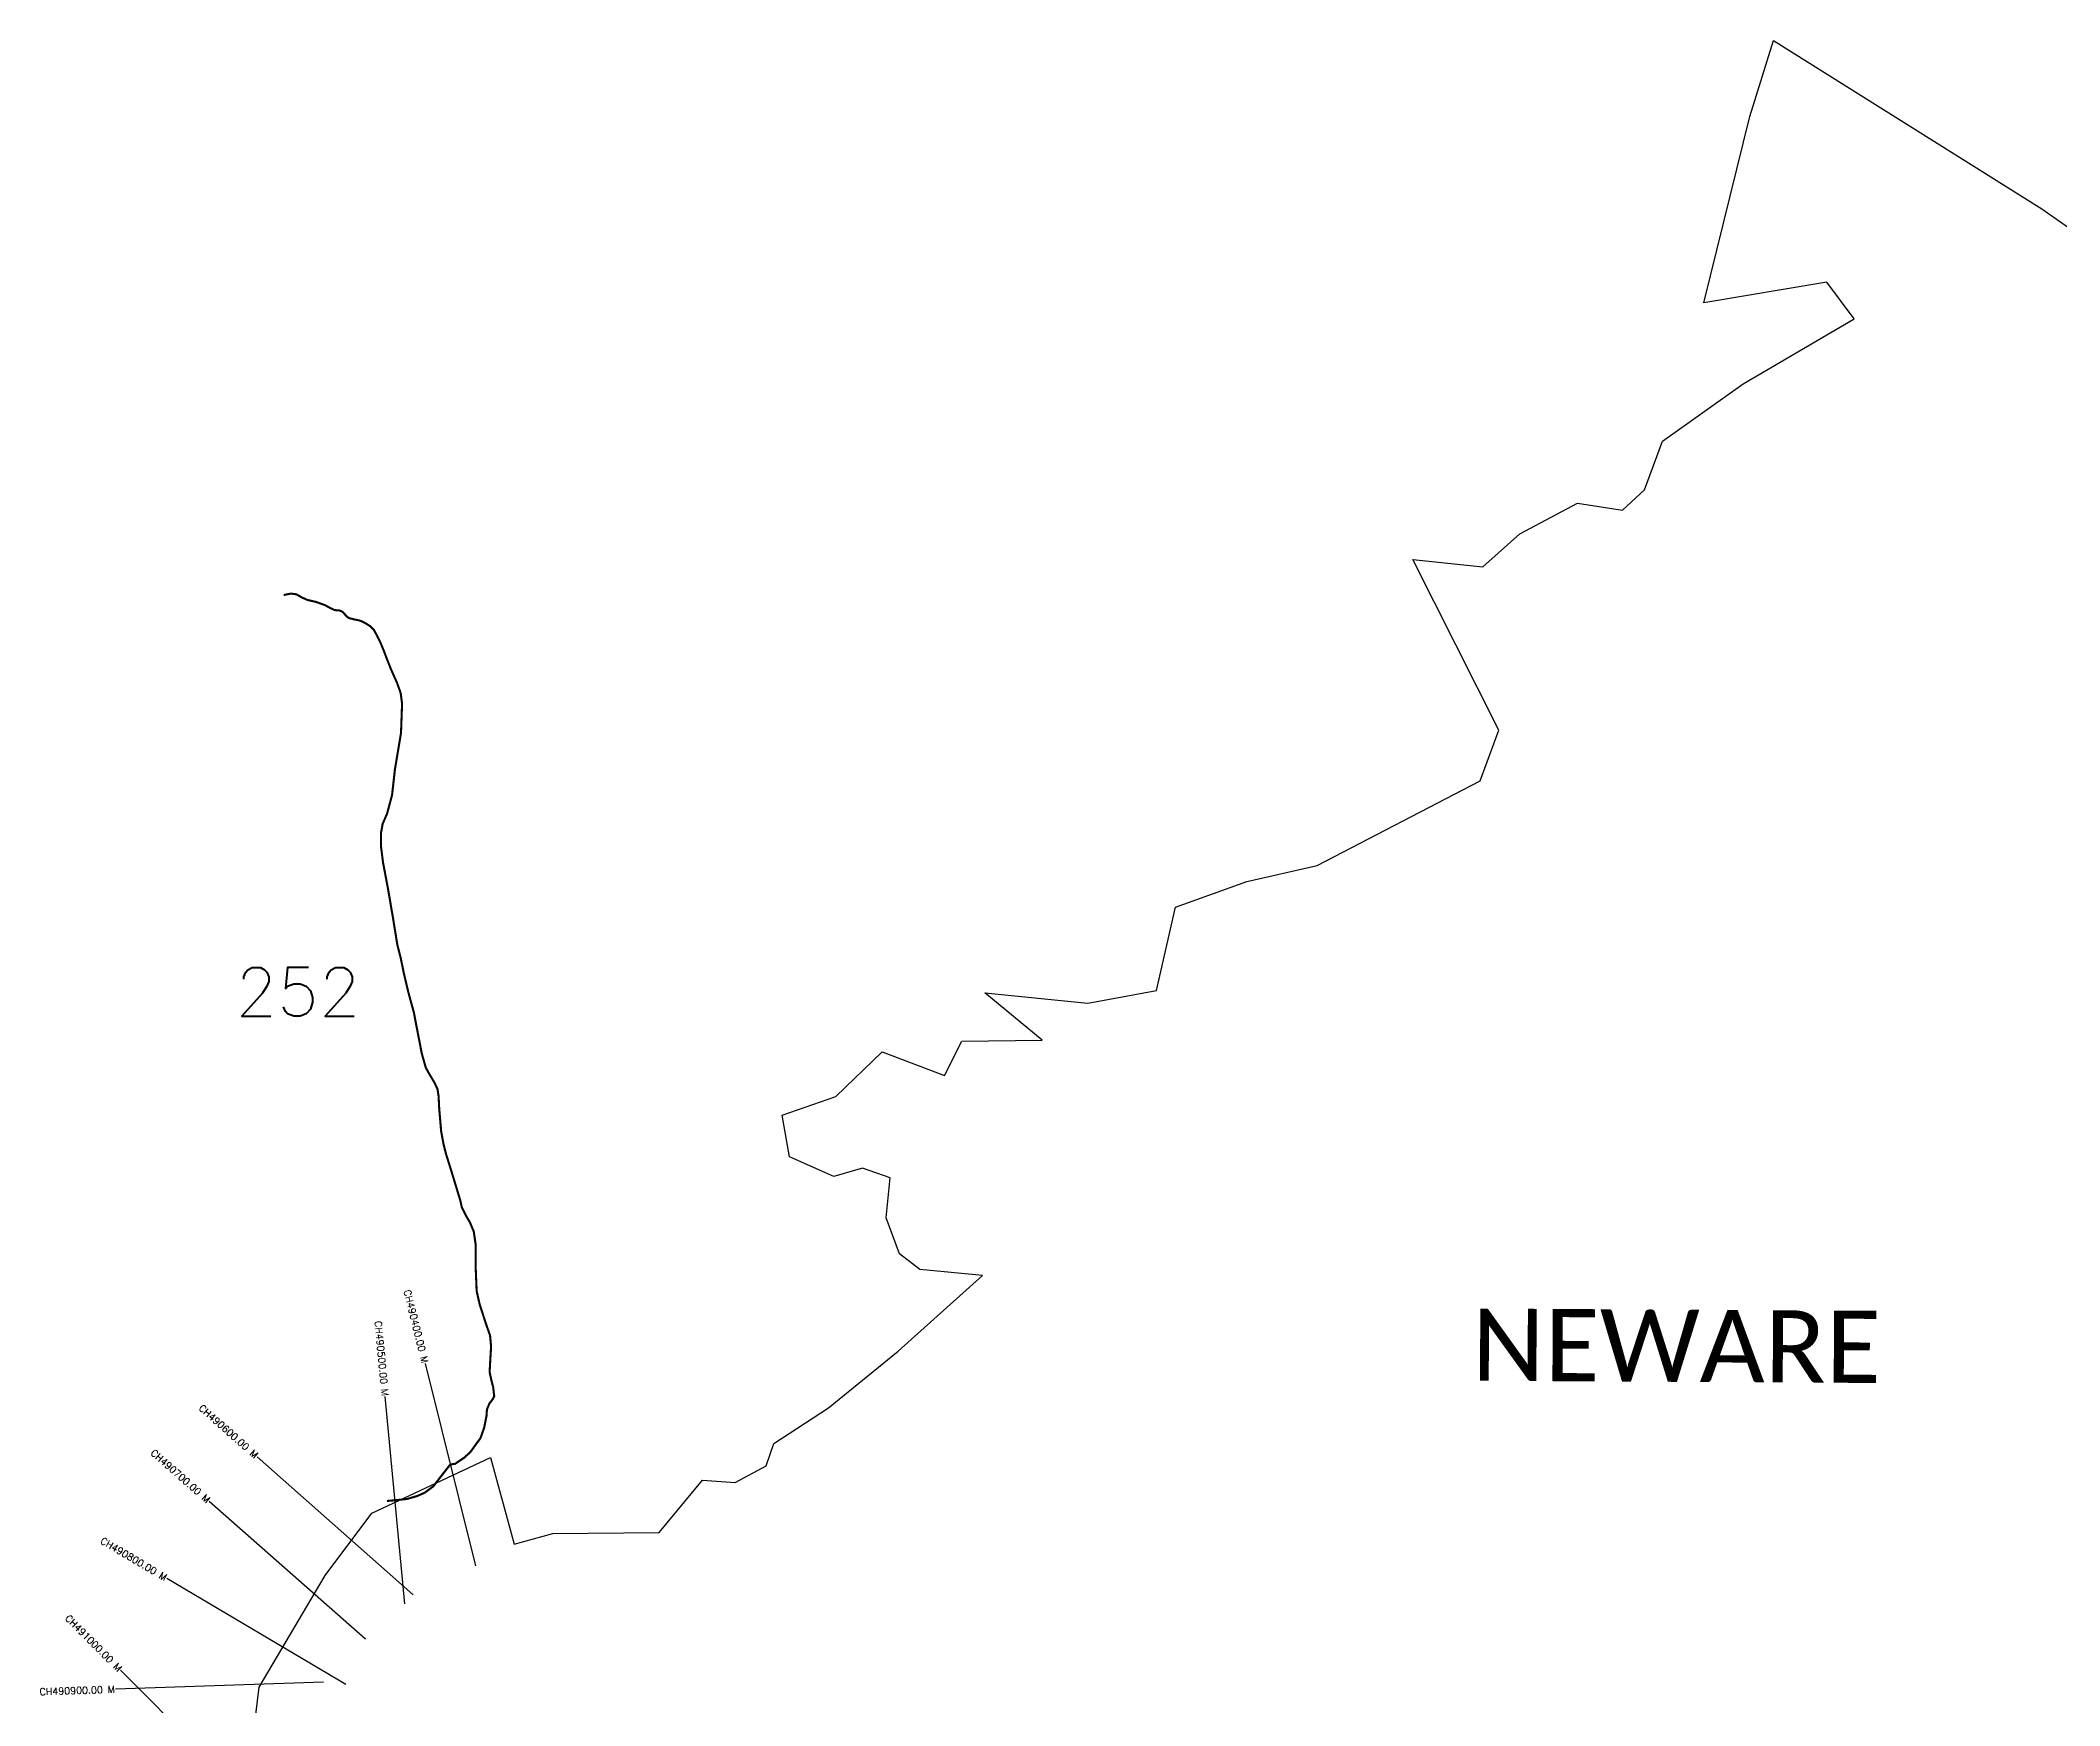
# Model space of a CAD drawing. Header units: metres. Extents: x 315389 to 321562, y 1889434 to 1895561.
# Drawn here: x 315566 to 318476, y 1893162 to 1895561 of the extents above; entities that cross this region are included whole.
import ezdxf
from ezdxf.enums import TextEntityAlignment as Align

# ---------------------------------------------------------------- set-up
doc = ezdxf.new("R2010")
doc.units = ezdxf.units.M
for name, color, linetype in [('CS', 134, 'Continuous'), ('CSMark', 6, 'Continuous'), ('NATURALLY PROTECTED', 3, 'Continuous'), ('village', 3, 'Continuous'), ('VILLAGE NAME', 250, 'Continuous')]:
    doc.layers.add(name, color=color, linetype=linetype)
doc.styles.get("Standard").update_dxf_attribs({"font": 'simplex.shx'})

msp = doc.modelspace()

# ---------------------------------------------------------------- linework, layer by layer
at = {"layer": 'CS'}
for p, q in [((316193.5, 1893363.7), (316121, 1893654.8)), ((316091.3, 1893308.7), (316063.1, 1893607.3)), ((316103.2, 1893321.7), (315878.5, 1893520.5)), ((316034.7, 1893258), (315809.5, 1893456.2)), ((316006.4, 1893192.4), (315748.2, 1893345.2)), ((315974.1, 1893195.7), (315674.3, 1893185.7)), ((315893.8, 1893000.9), (315681.7, 1893213.1))]:
    msp.add_line(p, q, dxfattribs=at)
at = {"layer": 'NATURALLY PROTECTED', "const_width": 3, "flags": 128}
msp.add_lwpolyline([(315916.5, 1894761.9), (315916.6, 1894761.9), (315921.7, 1894763), (315927, 1894764), (315935, 1894763), (315942.9, 1894758.5), (315951.1, 1894754.8), (315963, 1894752.1), (315975.7, 1894747.6), (315986.6, 1894741.9), (315990.2, 1894740.3), (315994.3, 1894739.9), (315996.9, 1894739.7), (315999.7, 1894738.8), (316002.8, 1894736.7), (316007, 1894731.6), (316010.4, 1894728.9), (316016.4, 1894727.3), (316025.9, 1894725.3), (316028.6, 1894724.4), (316034.6, 1894721.3), (316041, 1894717.3), (316046.5, 1894712.1), (316050, 1894705.7), (316055.5, 1894694.9), (316061, 1894681.8), (316064.7, 1894671.8), (316071.3, 1894655.1), (316080.2, 1894635.1), (316085.3, 1894620.8), (316087.3, 1894605.4), (316085.8, 1894563.4), (316077, 1894510.8), (316072.9, 1894473.8), (316065.7, 1894447), (316059.4, 1894432.5), (316056.9, 1894418.8), (316056.9, 1894400.2), (316059.9, 1894376.5), (316067.4, 1894336.9), (316074.2, 1894296.9), (316080.6, 1894257.6), (316085.1, 1894240.2), (316090, 1894216.5), (316096.4, 1894189.6), (316104.3, 1894160.7), (316108.2, 1894140.2), (316115.8, 1894101.2), (316121.6, 1894080.8), (316127.8, 1894069.9), (316133.8, 1894059.9), (316138.3, 1894050.5), (316139.9, 1894040.3), (316140.8, 1894022.8), (316143.6, 1893989.6), (316147.2, 1893970.2), (316150.6, 1893956.9), (316158.7, 1893931), (316164.3, 1893912.6), (316169.2, 1893896.4), (316171.1, 1893890.2), (316173.5, 1893879.6), (316179.5, 1893867.6), (316184.8, 1893858.9), (316190.6, 1893845.1), (316193.3, 1893826.7), (316193.3, 1893794.8), (316194.8, 1893759.3), (316199.1, 1893740.2), (316209, 1893709.8), (316214.1, 1893695.4), (316215.6, 1893679.4), (316214.1, 1893654.6), (316213.5, 1893642.6), (316215.9, 1893631.1), (316218.6, 1893620.9), (316220.1, 1893607.6), (316217.7, 1893603.1), (316213.2, 1893597.4), (316209.6, 1893588.7), (316209, 1893579.6), (316205.7, 1893562.8), (316200.3, 1893547.4), (316193.2, 1893537.8), (316186.2, 1893528), (316177.4, 1893519.6), (316163.5, 1893510.3), (316160.3, 1893510), (316156.4, 1893509), (316153.6, 1893505.4), (316141.3, 1893489.7), (316132.5, 1893478.1), (316120.1, 1893468.9), (316109, 1893464), (316094.5, 1893459.8), (316077.9, 1893458), (316065.4, 1893456.9)], dxfattribs=at)
at = {"layer": 'village', "color": 6}
msp.add_polyline3d([(315863.1, 1893038.7, 0), (315881.3, 1893188.8, 0), (315976.5, 1893349.7, 0), (316043.9, 1893439.3, 0), (316214.6, 1893519.4, 0), (316248.6, 1893394.6, 0), (316304.7, 1893410.2, 0), (316458, 1893411.3, 0), (316520.2, 1893486.7, 0), (316567.3, 1893483.6, 0), (316611.9, 1893507.6, 0), (316623, 1893539.6, 0), (316701.6, 1893591.1, 0), (316802, 1893672.6, 0), (316923.5, 1893781.5, 0), (316833.2, 1893790.5, 0), (316804.3, 1893812.9, 0), (316784.7, 1893864.6, 0), (316790.7, 1893922.5, 0), (316751, 1893936.4, 0), (316709.5, 1893924.3, 0), (316645.8, 1893952.5, 0), (316634.8, 1894012.5, 0), (316712.5, 1894039.8, 0), (316778.9, 1894103.7, 0), (316868.9, 1894069.8, 0), (316894.1, 1894119.1, 0), (317009.6, 1894120.9, 0), (316926.8, 1894188.7, 0), (317075.5, 1894173.9, 0), (317174.3, 1894192.3, 0), (317201.8, 1894312.4, 0), (317304.5, 1894349.5, 0), (317406.1, 1894372.5, 0), (317641, 1894494.2, 0), (317667.9, 1894567.2, 0), (317543.6, 1894813.1, 0), (317644.7, 1894802.7, 0), (317698, 1894849.9, 0), (317780.9, 1894894.2, 0), (317845.9, 1894884, 0), (317877.4, 1894913.6, 0), (317903.6, 1894983.4, 0), (318019.7, 1895066.2, 0), (318179.8, 1895159.9, 0), (318140.3, 1895212.5, 0), (317963.1, 1895183, 0), (318029.4, 1895451.4, 0), (318063.4, 1895560.9, 0), (318450.2, 1895318.3, 0), (318493.5, 1895287.9, 0)], dxfattribs=at)

# ---------------------------------------------------------------- texts
at = {"insert": (315847.3, 1894225.3), "char_height": 70, "attachment_point": 1}
msp.add_mtext_dynamic_manual_height_columns('252', width=95.172, gutter_width=1, heights=[0], dxfattribs=at)
at = {"layer": 'CSMark'}
for s, rotation, p in [('CH490400.00 M', 284, (316120.7, 1893655.7)), ('CH490500.00 M', 275.4012, (316063, 1893608.3)), ('CH490600.00 M', 318.491, (315877.8, 1893521.2)), ('CH490700.00 M', 318.6575, (315808.7, 1893456.9)), ('CH490800.00 M', 329.3747, (315747.4, 1893345.7)), ('CH491000.00 M', 314.9793, (315681, 1893213.8)), ('CH490900.00 M', 1.9055, (315673.3, 1893185.7))]:
    msp.add_text(s, height=10, rotation=rotation, dxfattribs=at).set_placement(p, align=Align.MIDDLE_RIGHT)
at = {"layer": 'VILLAGE NAME', "insert": (317629.3, 1893734.2), "char_height": 104.042, "attachment_point": 1, "rotation": 359.6762}
msp.add_mtext_dynamic_manual_height_columns('{\\fCalibri|b0|i0|c0|p34;NEWARE}', width=815.559, gutter_width=520.2, heights=[0], dxfattribs=at)

doc.saveas('drawing.dxf')
